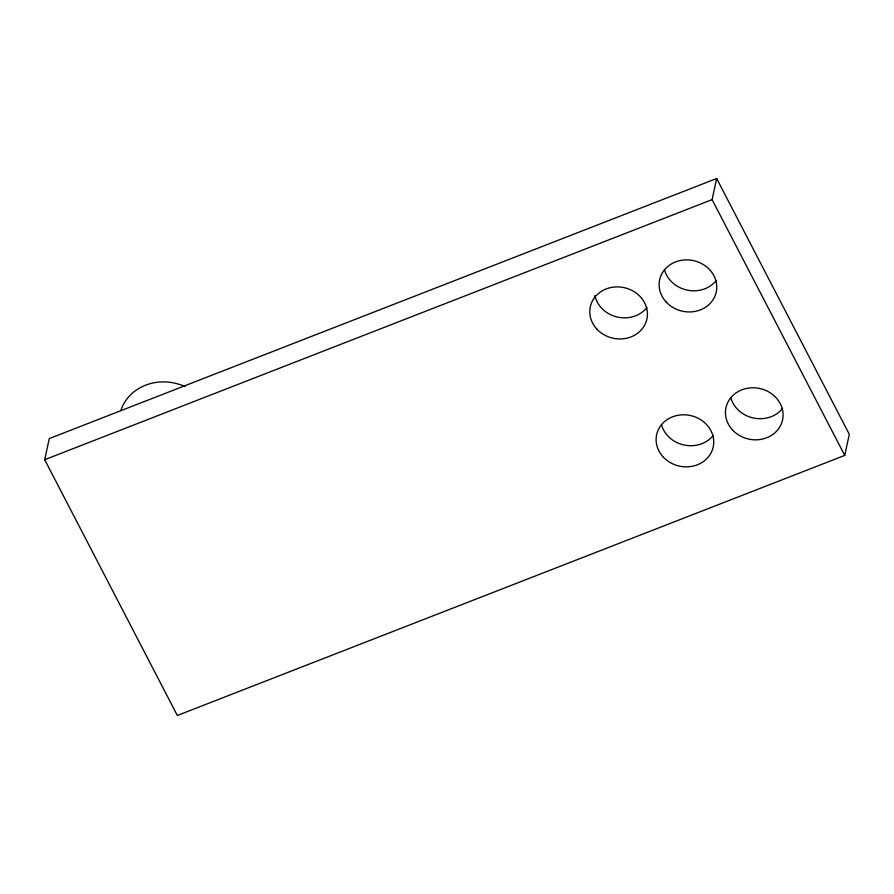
<?xml version="1.0" encoding="UTF-8"?>
<svg xmlns="http://www.w3.org/2000/svg" width="894" height="894" viewBox="0 0 894 894"><rect width="100%" height="100%" fill="white"/><g stroke="black" fill="none" stroke-linecap="round" stroke-linejoin="round"><path stroke-width="1.34" d="M44.7 459.706L49.271 438.585L716.664 178.509L849.3 434.294L844.729 455.415L177.336 715.491L44.7 459.706L712.093 199.63L716.664 178.509M712.093 199.63L844.729 455.415M120.947 410.234A46.745 41.806 12.2 0 1 185.058 386.599M782.596 408.379A28.954 25.892 12.2 0 1 753.597 418.034A28.954 25.892 12.2 0 1 730.811 397.606M716.273 280.493A28.954 25.892 12.2 0 1 687.285 290.148A28.954 25.892 12.2 0 1 664.488 269.709M646.943 307.514A28.954 25.892 12.2 0 1 617.206 317.001A28.954 25.892 12.2 0 1 594.834 295.389M713.256 435.4A28.954 25.892 12.2 0 1 684.256 445.056A28.954 25.892 12.2 0 1 661.471 424.628M732.365 429.791A28.954 25.892 12.2 0 0 781.445 423.588A28.954 25.892 12.2 0 0 748.982 388.018A28.954 25.892 12.2 0 0 732.365 429.791M666.041 301.904A28.954 25.892 12.2 0 0 715.122 295.702A28.954 25.892 12.2 0 0 682.658 260.12A28.954 25.892 12.2 0 0 666.041 301.904M663.024 456.812A28.954 25.892 12.2 0 0 712.105 450.61A28.954 25.892 12.2 0 0 679.641 415.039A28.954 25.892 12.2 0 0 663.024 456.812M596.7 328.925A28.954 25.892 12.2 0 0 645.781 322.723A28.954 25.892 12.2 0 0 613.318 287.142A28.954 25.892 12.2 0 0 596.7 328.925"/></g></svg>
